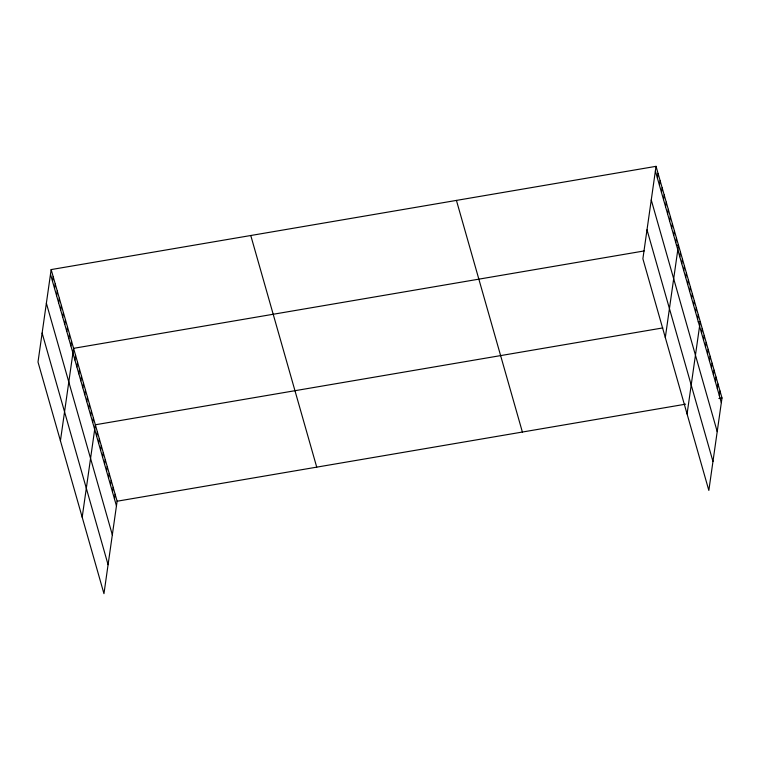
<?xml version="1.0" encoding="UTF-8"?>
<svg xmlns="http://www.w3.org/2000/svg" width="760" height="760" viewBox="0 0 760 760"><rect width="100%" height="100%" fill="white"/><g stroke="black" fill="none" stroke-linecap="round" stroke-linejoin="round"><path stroke-width="1.14" d="M51.157 269.581L38 362.026L103.959 593.664L117.116 501.22L51.157 269.581L656.042 166.335L722 397.974L708.842 490.418L642.884 258.78L656.042 166.335M52.535 281.409L53.2 276.735M54.568 288.562L55.233 283.898M56.611 295.726L57.275 291.061M58.643 302.888L59.308 298.214M60.686 310.042L61.351 305.377M62.728 317.205L63.394 312.541M64.761 324.368L65.427 319.694M66.804 331.522L67.469 326.857M68.837 338.684L69.502 334.01M70.879 345.847L71.544 341.173M60.429 440.791L73.587 348.337L644.157 250.942M74.898 359.955L75.563 355.281M76.874 366.899L77.539 362.235M78.85 373.853L79.515 369.18M80.835 380.798L81.501 376.133M82.811 387.752L83.477 383.078M84.787 394.697L85.453 390.032M86.773 401.651L87.428 396.976M88.749 408.595L89.414 403.93M90.725 415.549L91.39 410.875M92.701 422.493L93.366 417.829M82.194 517.227L95.352 424.773L662.806 327.921M96.662 436.392L97.328 431.727M98.638 443.346L99.303 438.672M100.614 450.291L101.279 445.626M102.6 457.244L103.265 452.57M104.576 464.189L105.241 459.524M106.552 471.143L107.217 466.469M108.537 478.087L109.203 473.423M110.513 485.041L111.178 480.367M112.489 491.986L113.154 487.322M114.465 498.94L115.13 494.266M657.419 178.163L658.084 173.489M659.461 185.316L660.126 180.652M661.494 192.48L662.159 187.815M663.537 199.642L664.202 194.968M665.57 206.796L666.235 202.131M667.612 213.959L668.278 209.294M669.655 221.122L670.311 216.448M671.688 228.275L672.353 223.611M673.731 235.439L674.395 230.774M675.764 242.601L676.428 237.927M665.313 337.544L678.471 245.09L676.39 245.442M679.782 256.709L680.447 252.035M681.758 263.653L682.423 258.989M683.744 270.608L684.408 265.933M685.719 277.552L686.385 272.887M687.695 284.506L688.361 279.832M689.681 291.451L690.346 286.786M691.657 298.404L692.322 293.731M693.633 305.349L694.298 300.684M695.609 312.303L696.274 307.629M697.594 319.248L698.26 314.583M687.078 413.981L700.236 321.527L698.155 321.888M701.547 333.146L702.211 328.481M703.532 340.1L704.188 335.426M705.508 347.044L706.173 342.38M707.484 353.998L708.149 349.324M709.46 360.943L710.125 356.278M711.445 367.897L712.111 363.223M713.422 374.841L714.086 370.177M715.397 381.795L716.062 377.122M717.373 388.74L718.038 384.075M719.359 395.694L720.024 391.02M117.116 501.22L685.615 404.177M718.884 398.506L722 397.974M655.376 171L721.335 402.638M651.253 199.965L717.212 431.613M647.007 229.814L712.966 461.453M456.427 200.402L522.386 432.041M250.772 235.505L316.73 467.144M50.492 274.246L116.451 505.884M46.37 303.212L112.328 534.85M42.123 333.06L108.081 564.699"/></g></svg>
